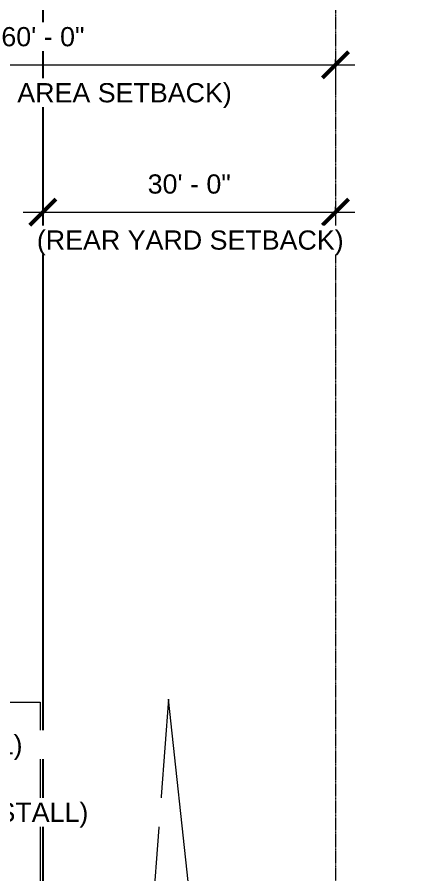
# Model space of a CAD drawing. Header units: inches. Extents: x 20461 to 27285, y -26063 to -19005.
# Drawn here: x 26616 to 27095, y -23163 to -22110 of the extents above; entities that cross this region are included whole.
import ezdxf

# ---------------------------------------------------------------- set-up
doc = ezdxf.new("R2010")
doc.units = ezdxf.units.IN
doc.header["$MEASUREMENT"] = 0
doc.linetypes.add('Center 1_4_', pattern=[0.53125, 0.25, -0.09375, 0.09375, -0.09375])
doc.linetypes.add('Hidden', pattern=[0.28125, 0.1875, -0.09375])
for name, color, linetype, lineweight in [('A-ANNO-DIMS', 211, 'Continuous', 9), ('A-ANNO-DIMS-256', 211, 'Continuous', 9), ('A-PROP-SBCK', 71, 'Hidden', 25), ('BMP', 80, 'Continuous', 9), ('EOP-PR', 4, 'Continuous', 9), ('PROP', 3, 'Center 1_4_', 9)]:
    doc.layers.add(name, color=color, linetype=linetype, lineweight=lineweight)
doc.styles.add('Arial_1', font='arial.ttf', dxfattribs={"height": 23.60479})
doc.dimstyles.new('Linear_-_3_32__Arial', dxfattribs={"dimscale": 12, "dimtxt": 24, "dimasz": 2.666667, "dimexe": 2, "dimexo": 1.333333, "dimgap": 1.333333, "dimtad": 1, "dimdec": 0, "dimzin": 1, "dimdsep": 46, "dimlunit": 4, "dimtxsty": 'Arial_1', "dimblk1": 'OBLIQUE', "dimblk2": 'OBLIQUE', "dimsah": 1, "dimcen": 0.09, "dimdle": 2, "dimazin": 0, "dimtfac": 1, "dimtdec": 4, "dimtix": 1, "dimtmove": 1, "dimatfit": 3, "dimfxl": 1, "dimtvp": 1, "dimtfill": 1, "dimfrac": 2, "dimtolj": 1, "dimtzin": 0, "dimarcsym": 2})
doc.dimstyles.new('Linear_-_3_32__Arial_1', dxfattribs={"dimscale": 12, "dimtxt": 24, "dimasz": 2.666667, "dimexe": 2, "dimexo": 1.333333, "dimgap": 1.333333, "dimtad": 1, "dimdec": 0, "dimzin": 1, "dimdsep": 46, "dimlunit": 4, "dimtxsty": 'Arial_1', "dimblk1": 'OBLIQUE', "dimblk2": 'OBLIQUE', "dimsah": 1, "dimcen": 0.09, "dimdle": 2, "dimazin": 0, "dimtfac": 1, "dimtdec": 4, "dimtix": 1, "dimtmove": 0, "dimatfit": 3, "dimfxl": 1, "dimtvp": 1, "dimtfill": 1, "dimfrac": 2, "dimtolj": 1, "dimtzin": 0, "dimarcsym": 2})

# ---------------------------------------------------------------- blocks, each defined once
blk = doc.blocks.new('DIMBLOCK4-Site Plan - Phase 1')
at = {"layer": 'A-ANNO-DIMS-256'}
for p, q in [((25870.5, -23224.1), (25870.5, -23160.6)), ((25990.5, -23224.1), (25990.5, -23160.6)), ((25846.5, -23184.6), (25990.5, -23184.6)), ((25870.5, -23184.6), (25870.5, -23224.1)), ((25990.5, -23184.6), (25990.5, -23224.1))]:
    blk.add_line(p, q, dxfattribs=at)
at = {"layer": 'A-ANNO-DIMS-256', "lineweight": 50}
for p, q in [((25870.5, -23184.6), (25886.5, -23168.6)), ((25990.5, -23184.6), (26006.5, -23168.6)), ((25870.5, -23184.6), (25854.5, -23200.6)), ((25990.5, -23184.6), (25974.5, -23200.6))]:
    blk.add_line(p, q, dxfattribs=at)
at = {"layer": 'A-ANNO-DIMS-256'}
blk.add_ellipse((26172.2, -23184.6), major_axis=(241.6, 0), ratio=0.744053, start_param=1.570796, end_param=3.141593, dxfattribs=at)
at = {"layer": 'A-ANNO-DIMS-256', "color": 0, "insert": (26172.2, -22992.7), "char_height": 23.605, "width": 537.009, "attachment_point": 1, "line_spacing_factor": 0.938532, "style": 'Arial_1', "bg_fill": 3, "box_fill_scale": 1.25, "bg_fill_color": 0, "bg_fill_transparency": 0}
blk.add_mtext('10\' - 0" (ACCESSIBLE STALL)', dxfattribs=at)
blk = doc.blocks.new('_Oblique')
at = {"color": 0, "linetype": 'ByBlock', "lineweight": -2}
blk.add_line((-0.5, -0.5), (0.5, 0.5), dxfattribs=at)
blk = doc.blocks.new('DIMBLOCK6-Site Plan - Phase 1')
at = {"layer": 'A-ANNO-DIMS-256'}
for p, q in [((26050.5, -23224.1), (26050.5, -23160.6)), ((26182.5, -23260.1), (26182.5, -23160.6)), ((26050.5, -23184.6), (26206.5, -23184.6)), ((26050.5, -23184.6), (26050.5, -23224.1)), ((26182.5, -23184.6), (26182.5, -23260.1))]:
    blk.add_line(p, q, dxfattribs=at)
at = {"layer": 'A-ANNO-DIMS-256', "lineweight": 50}
for p, q in [((26050.5, -23184.6), (26066.5, -23168.6)), ((26182.5, -23184.6), (26198.5, -23168.6)), ((26050.5, -23184.6), (26034.5, -23200.6)), ((26182.5, -23184.6), (26166.5, -23200.6))]:
    blk.add_line(p, q, dxfattribs=at)
at = {"layer": 'A-ANNO-DIMS-256'}
blk.add_ellipse((26176.2, -23184.6), major_axis=(0, 96.8), ratio=0.617041, start_param=0, end_param=1.570796, dxfattribs=at)
at = {"layer": 'A-ANNO-DIMS-256', "color": 0, "insert": (26176.2, -23075.7), "char_height": 23.605, "width": 628.726, "attachment_point": 1, "line_spacing_factor": 0.938532, "style": 'Arial_1', "bg_fill": 3, "box_fill_scale": 1.25, "bg_fill_color": 0, "bg_fill_transparency": 0}
blk.add_mtext('11\' - 0" (VAN ACCESSIBLE STALL)', dxfattribs=at)
blk = doc.blocks.new('DIMBLOCK87-Site Plan - Phase 1')
at = {"layer": 'A-ANNO-DIMS-256', "lineweight": 50}
for p, q in [((26647.5, -22350), (26663.5, -22334)), ((27007.5, -22350), (27023.5, -22334)), ((26647.5, -22350), (26631.5, -22366)), ((27007.5, -22350), (26991.5, -22366))]:
    blk.add_line(p, q, dxfattribs=at)
at = {"layer": 'A-ANNO-DIMS-256'}
for p, q in [((26647.5, -22343.4), (26647.5, -22374)), ((26647.5, -22350), (26647.5, -22343.4)), ((27007.5, -22343.4), (27007.5, -22374)), ((27007.5, -22350), (27007.5, -22343.4)), ((26623.5, -22350), (27031.5, -22350))]:
    blk.add_line(p, q, dxfattribs=at)
at = {"layer": 'A-ANNO-DIMS-256', "color": 0, "insert": (26776.6, -22303.4), "char_height": 23.6, "width": 122.289, "attachment_point": 1, "line_spacing_factor": 0.938532, "style": 'Arial_1', "bg_fill": 3, "box_fill_scale": 1.25, "bg_fill_color": 0, "bg_fill_transparency": 0}
blk.add_mtext('30\' - 0"', dxfattribs=at)
at = {"layer": 'A-ANNO-DIMS-256', "color": 0, "insert": (26640.3, -22372.3), "char_height": 23.605, "width": 449.28, "attachment_point": 1, "line_spacing_factor": 0.938532, "style": 'Arial_1', "bg_fill": 3, "box_fill_scale": 1.25, "bg_fill_color": 0, "bg_fill_transparency": 0}
blk.add_mtext('(REAR YARD SETBACK)', dxfattribs=at)
blk = doc.blocks.new('DIMBLOCK93-Site Plan - Phase 1')
at = {"layer": 'A-ANNO-DIMS-256', "lineweight": 50}
for p, q in [((26287.5, -22168.9), (26303.5, -22152.9)), ((27007.5, -22168.9), (27023.5, -22152.9)), ((26287.5, -22168.9), (26271.5, -22184.9)), ((27007.5, -22168.9), (26991.5, -22184.9))]:
    blk.add_line(p, q, dxfattribs=at)
at = {"layer": 'A-ANNO-DIMS-256'}
for p, q in [((26287.5, -22162.3), (26287.5, -22192.9)), ((26287.5, -22168.9), (26287.5, -22162.3)), ((27007.5, -22162.3), (27007.5, -22192.9)), ((27007.5, -22168.9), (27007.5, -22162.3)), ((26263.5, -22168.9), (27031.5, -22168.9))]:
    blk.add_line(p, q, dxfattribs=at)
at = {"layer": 'A-ANNO-DIMS-256', "color": 0, "attachment_point": 1, "line_spacing_factor": 0.938532, "style": 'Arial_1', "bg_fill": 3, "box_fill_scale": 1.25, "bg_fill_color": 0, "bg_fill_transparency": 0}
for s, insert, char_height, width in [('60\' - 0"', (26596.6, -22122.3), 23.6, 122.289), ('(UNLIMITED AREA SETBACK)', (26418.4, -22191.2), 23.605, 549.858)]:
    blk.add_mtext(s, dxfattribs=dict(at, insert=insert, char_height=char_height, width=width))

msp = doc.modelspace()

# ---------------------------------------------------------------- linework, layer by layer
at = {"layer": 'A-PROP-SBCK'}
msp.add_line((26647.515225, -19438.180554), (26647.515225, -25801.376223), dxfattribs=at)
at = {"layer": 'BMP'}
for p, q in [((26802.321836, -22948.607676), (26686.909799, -24484.120032)), ((26970.775085, -24504.371251), (26802.321836, -22948.607676))]:
    msp.add_line(p, q, dxfattribs=at)
at = {"layer": 'EOP-PR'}
for p, q in [((26285.490625, -22952.067479), (26644.515225, -22952.067479)), ((26644.515225, -22952.067479), (26644.515225, -24380.067479))]:
    msp.add_line(p, q, dxfattribs=at)
at = {"layer": 'PROP'}
msp.add_line((27007.515225, -19198.180554), (27007.515225, -25943.102221), dxfattribs=at)

# ---------------------------------------------------------------- next in the draw order: dimensions: what is measured, and where the dimension line sits
at = {"layer": 'A-ANNO-DIMS'}
for base, p1, p2, text, override, picture, middle in [((27007.515225, -22168.877485), (26287.515225, -22146.250068), (27007.515225, -22146.250068), '<>\\X(UNLIMITED AREA SETBACK)', {"dimpost": '<>', "dimfxl": 720}, 'DIMBLOCK93-Site Plan - Phase 1', (26647.515225, -22168.877485)), ((27007.515225, -22350.003017), (26647.515225, -22327.3756), (27007.515225, -22327.3756), '<>\\X(REAR YARD SETBACK)', {"dimpost": '<>', "dimfxl": 360}, 'DIMBLOCK87-Site Plan - Phase 1', (26827.515225, -22350.003017))]:
    dim = msp.add_linear_dim(base=base, p1=p1, p2=p2, text=text, dimstyle='Linear_-_3_32__Arial_1', override=override, dxfattribs=at)
    dim.commit()
    dim.dimension.update_dxf_attribs({"geometry": picture, "text_midpoint": middle})
dim = msp.add_linear_dim(base=(25990.515225, -23184.647581), p1=(25870.515225, -23240.067479), p2=(25990.515225, -23240.067479), dimstyle='Linear_-_3_32__Arial', override={"dimpost": '<>(ACCESSIBLE STALL)', "dimfxl": 120}, dxfattribs=at)
dim.commit()
dim.dimension.update_dxf_attribs({"geometry": 'DIMBLOCK4-Site Plan - Phase 1', "text_midpoint": (26440.666793, -23008.427321), "dimtype": 160})

# ---------------------------------------------------------------- next in the draw order: dimensions: what is measured, and where the dimension line sits
dim = msp.add_linear_dim(base=(26182.515225, -23184.647581), p1=(26050.515225, -23240.067479), p2=(26182.515225, -23276.067479), dimstyle='Linear_-_3_32__Arial', override={"dimpost": '<>(VAN ACCESSIBLE STALL)', "dimfxl": 136.821051}, dxfattribs=at)
dim.commit()
dim.dimension.update_dxf_attribs({"geometry": 'DIMBLOCK6-Site Plan - Phase 1', "text_midpoint": (26490.583534, -23091.464875), "dimtype": 160})

doc.saveas('drawing.dxf')
